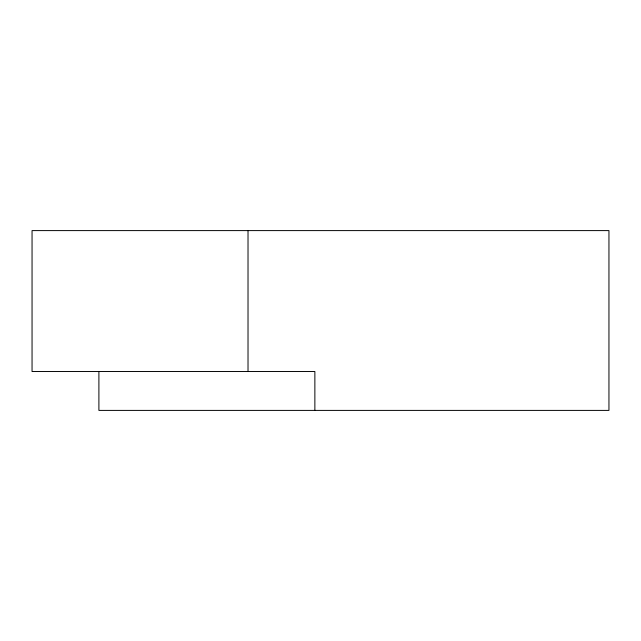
<?xml version="1.0" encoding="UTF-8"?>
<svg xmlns="http://www.w3.org/2000/svg" width="641" height="641" viewBox="0 0 641 641"><rect width="100%" height="100%" fill="white"/><g stroke="black" fill="none" stroke-linecap="round" stroke-linejoin="round"><path stroke-width="0.96" d="M314.867 410.4L314.867 371.524L32.05 371.524L32.05 230.6L608.95 230.6L608.95 410.4L98.898 410.4L98.898 371.524M248.019 230.6L248.019 371.524"/></g></svg>
